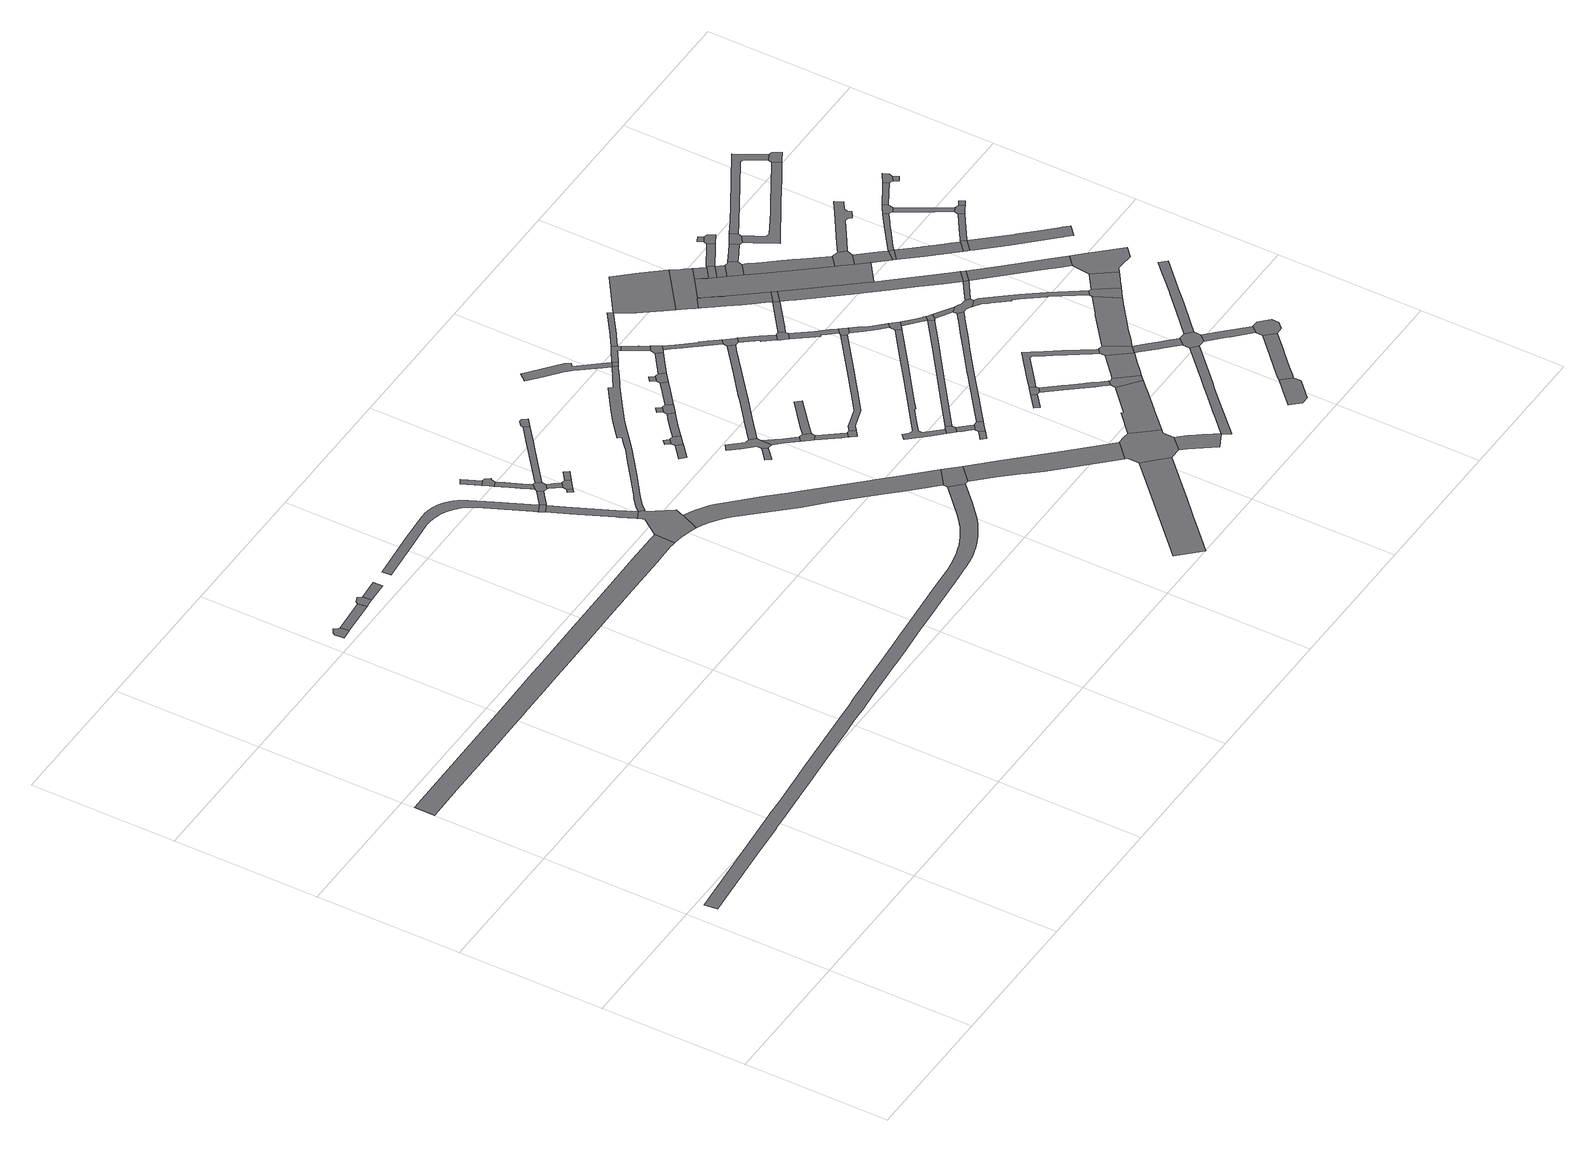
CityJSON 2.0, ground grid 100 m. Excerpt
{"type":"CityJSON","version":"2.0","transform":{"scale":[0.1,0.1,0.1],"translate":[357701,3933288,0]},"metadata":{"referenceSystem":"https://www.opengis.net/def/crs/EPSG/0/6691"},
"CityObjects":{
"road1":{"type":"Road","attributes":{"RoadStructureAttribute.sectionType":"1"},"geometry":[{"type":"MultiSurface","lod":"1","boundaries":[[[0,1,2,3,4,5,6,7,8,9,10,11,12,13,14,15,16,17,18,19,20,21,22,23,24,25,26,27,28,29,30,31,32,33,34,35,36]]]}]},
"road2":{"type":"Road","geometry":[{"type":"MultiSurface","lod":"1","boundaries":[[[37,38,39,40,41,42,43,44]]]}]},
"road3":{"type":"Road","attributes":{"RoadStructureAttribute.sectionType":"1"},"geometry":[{"type":"MultiSurface","lod":"1","boundaries":[[[45,46,47,48,49,50,40,39]]]}]},
"road4":{"type":"Road","attributes":{"RoadStructureAttribute.sectionType":"1"},"geometry":[{"type":"MultiSurface","lod":"1","boundaries":[[[51,52,53,54,55,56,57,58,59,60,61,62,63,64,65,66,67,68,69,70,71,72,73,74,75,76,77,78,79,80,81,82,83,84,85,86,87,88,89,90,91,92,93,94,95,96,97,98,99,100,101,102,103,104,105,106,107,108,109,110,111,112,113,114,115,116,117,118,119,120,121,122,123,124,125,126,127,128,129,130,131,132,133,134,135,136,137,138,139]]]}]},
"road5":{"type":"Road","geometry":[{"type":"MultiSurface","lod":"1","boundaries":[[[48,47,140,141,142,143,144,145]]]}]},
"road6":{"type":"Road","attributes":{"RoadStructureAttribute.sectionType":"1"},"geometry":[{"type":"MultiSurface","lod":"1","boundaries":[[[146,142,141,147]]]}]},
"road7":{"type":"Road","attributes":{"RoadStructureAttribute.sectionType":"1"},"geometry":[{"type":"MultiSurface","lod":"1","boundaries":[[[148,149,150,151,152,153,154,155,156,157,158,159,160,161,162,163,164,165,166,167,168,169,170,171,172,173,174,175,176,177,178,179,180,181,182,183,184,185,186,187,188,189,190,191,192,193,194,195,196,197,198,199,200,201,202,203,204,205,206,207,208,209,210,211,212,213,214,215,216,217,218,219,220,221,222,223,224,225,226,227,228,229,230,231,232,233]]]}]},
"road8":{"type":"Road","geometry":[{"type":"MultiSurface","lod":"1","boundaries":[[[164,163,234,235,236]]]}]},
"road9":{"type":"Road","attributes":{"RoadStructureAttribute.sectionType":"1"},"geometry":[{"type":"MultiSurface","lod":"1","boundaries":[[[237,238,239,240,235,234,241,242,243,244,245]]]}]},
"road10":{"type":"Road","geometry":[{"type":"MultiSurface","lod":"1","boundaries":[[[244,246,247,248,249,36,35,250,251,252,253,254,255,256,257,258,259,245]]]}]},
"road11":{"type":"Road","attributes":{"RoadStructureAttribute.sectionType":"1"},"geometry":[{"type":"MultiSurface","lod":"1","boundaries":[[[260,261,262,263,164,236]]]}]},
"road12":{"type":"Road","attributes":{"RoadStructureAttribute.sectionType":"1"},"geometry":[{"type":"MultiSurface","lod":"1","boundaries":[[[264,265,266,267]]]}]},
"road13":{"type":"Road","geometry":[{"type":"MultiSurface","lod":"1","boundaries":[[[268,267,266,269,270,271,272,273]]]}]},
"road14":{"type":"Road","attributes":{"RoadStructureAttribute.sectionType":"1"},"geometry":[{"type":"MultiSurface","lod":"1","boundaries":[[[274,275,276,277,278,271,270,279,280,281,282,283,284,285]]]}]},
"road15":{"type":"Road","geometry":[{"type":"MultiSurface","lod":"1","boundaries":[[[284,262,261,286,287,288,289,285]]]}]},
"road16":{"type":"Road","geometry":[{"type":"MultiSurface","lod":"1","boundaries":[[[290,291,292,293]]]}]},
"road17":{"type":"Road","attributes":{"RoadStructureAttribute.sectionType":"1"},"geometry":[{"type":"MultiSurface","lod":"1","boundaries":[[[294,295,296,297,298,299,287,286]]]}]},
"road18":{"type":"Road","geometry":[{"type":"MultiSurface","lod":"1","boundaries":[[[300,301,297,296,293,292]]]}]},
"road19":{"type":"Road","attributes":{"RoadStructureAttribute.sectionType":"1"},"geometry":[{"type":"MultiSurface","lod":"1","boundaries":[[[300,302,303,301]]]}]},
"road20":{"type":"Road","attributes":{"RoadStructureAttribute.sectionType":"1"},"geometry":[{"type":"MultiSurface","lod":"1","boundaries":[[[304,305,306,307,289,288,308,309,310,311,312]]]}]},
"road21":{"type":"Road","attributes":{"RoadStructureAttribute.sectionType":"1"},"geometry":[{"type":"MultiSurface","lod":"1","boundaries":[[[313,314,315,316,317,318,319,320,321,322,323,324,325,255,254,326,327,328,329,330,331,332,333,334,335,336,337,338,339,340,341]]]}]},
"road22":{"type":"Road","attributes":{"RoadStructureAttribute.sectionType":"1"},"geometry":[{"type":"MultiSurface","lod":"1","boundaries":[[[342,343,344,345,346,347,348,349]]]}]},
"road23":{"type":"Road","geometry":[{"type":"MultiSurface","lod":"1","boundaries":[[[304,312,350,351,352,353]]]}]},
"road24":{"type":"Road","attributes":{"RoadStructureAttribute.sectionType":"1"},"geometry":[{"type":"MultiSurface","lod":"1","boundaries":[[[259,354,355,356,357,358,359,360,361,362,363,364,365,366,367,368,369,370,371,372,373,374,375,376,377,378,379,380,381,382,383,384,385,386,387,388,245]]]}]},
"road25":{"type":"Road","geometry":[{"type":"MultiSurface","lod":"1","boundaries":[[[389,390,391,392]]]}]},
"road26":{"type":"Road","geometry":[{"type":"MultiSurface","lod":"1","boundaries":[[[393,392,391,394,349,348,395,396,397]]]}]},
"road27":{"type":"Road","geometry":[{"type":"MultiSurface","lod":"1","boundaries":[[[398,399,400,401,402,403]]]}]},
"road28":{"type":"Road","geometry":[{"type":"MultiSurface","lod":"1","boundaries":[[[404,405,406,407,408,409,410,411,412,413,398,403]]]}]},
"road29":{"type":"Road","geometry":[{"type":"MultiSurface","lod":"1","boundaries":[[[341,340,98,97,414,415]]]}]},
"road30":{"type":"Road","attributes":{"function":"3","RoadStructureAttribute.sectionType":"1"},"geometry":[{"type":"MultiSurface","lod":"1","boundaries":[[[416,417,418,419,420,421,422,423,424,425,426]]]}]},
"road31":{"type":"Road","attributes":{"RoadStructureAttribute.sectionType":"1"},"geometry":[{"type":"MultiSurface","lod":"1","boundaries":[[[427,428,429,393,397,430,431,432]]]}]},
"road32":{"type":"Road","attributes":{"RoadStructureAttribute.sectionType":"1"},"geometry":[{"type":"MultiSurface","lod":"1","boundaries":[[[433,405,404,434,435,436]]]}]},
"road33":{"type":"Road","geometry":[{"type":"MultiSurface","lod":"1","boundaries":[[[437,438,436,435,439,440,441]]]}]},
"road34":{"type":"Road","geometry":[{"type":"MultiSurface","lod":"1","boundaries":[[[442,443,444,445]]]}]},
"road35":{"type":"Road","attributes":{"RoadStructureAttribute.sectionType":"1"},"geometry":[{"type":"MultiSurface","lod":"1","boundaries":[[[446,447,441,440,448,449,450]]]}]},
"road36":{"type":"Road","geometry":[{"type":"MultiSurface","lod":"1","boundaries":[[[451,452,453,445,444,427,432]]]}]},
"road37":{"type":"Road","attributes":{"RoadStructureAttribute.sectionType":"1"},"geometry":[{"type":"MultiSurface","lod":"1","boundaries":[[[449,454,455,456,457,458,459,450]]]}]},
"road38":{"type":"Road","attributes":{"RoadStructureAttribute.sectionType":"1"},"geometry":[{"type":"MultiSurface","lod":"1","boundaries":[[[414,460,461,462,463,464,465,466,467,468,469,415]]]}]},
"road39":{"type":"Road","attributes":{"RoadStructureAttribute.sectionType":"1"},"geometry":[{"type":"MultiSurface","lod":"1","boundaries":[[[470,471,472,473,438,437]]]}]},
"road40":{"type":"Road","attributes":{"RoadStructureAttribute.sectionType":"1"},"geometry":[{"type":"MultiSurface","lod":"1","boundaries":[[[474,453,452,475,476,477,478]]]}]},
"road41":{"type":"Road","attributes":{"RoadStructureAttribute.sectionType":"1"},"geometry":[{"type":"MultiSurface","lod":"1","boundaries":[[[479,480,481,482,483,368,484,485,486,487,488,489,490,491]]]}]},
"road42":{"type":"Road","geometry":[{"type":"MultiSurface","lod":"1","boundaries":[[[492,493,494,495,496,497,498]]]}]},
"road43":{"type":"Road","geometry":[{"type":"MultiSurface","lod":"1","boundaries":[[[499,500,501,502]]]}]},
"road44":{"type":"Road","geometry":[{"type":"MultiSurface","lod":"1","boundaries":[[[503,504,505,506]]]}]},
"road45":{"type":"Road","attributes":{"RoadStructureAttribute.sectionType":"1"},"geometry":[{"type":"MultiSurface","lod":"1","boundaries":[[[507,508,509,510,511,512,513,514,515,516,517,518,407,406]]]}]},
"road46":{"type":"Road","attributes":{"RoadStructureAttribute.sectionType":"1"},"geometry":[{"type":"MultiSurface","lod":"1","boundaries":[[[519,498,497,520,521]]]}]},
"road47":{"type":"Road","geometry":[{"type":"MultiSurface","lod":"1","boundaries":[[[503,506,478,477,522,523]]]}]},
"road48":{"type":"Road","geometry":[{"type":"MultiSurface","lod":"1","boundaries":[[[501,524,525,526,519,521,527,502]]]}]},
"road49":{"type":"Road","geometry":[{"type":"MultiSurface","lod":"1","boundaries":[[[368,367,528,484]]]}]},
"road50":{"type":"Road","geometry":[{"type":"MultiSurface","lod":"1","boundaries":[[[529,530,531,532,533,534,535,466,465,536,537,423,422]]]}]},
"road51":{"type":"Road","attributes":{"RoadStructureAttribute.sectionType":"1"},"geometry":[{"type":"MultiSurface","lod":"1","boundaries":[[[538,539,523,522,540,541,542,543]]]}]},
"road52":{"type":"Road","geometry":[{"type":"MultiSurface","lod":"1","boundaries":[[[528,544,545,546,547,548,549,550,484]]]}]},
"road53":{"type":"Road","geometry":[{"type":"MultiSurface","lod":"1","boundaries":[[[551,552,553,554,555,556,557,558,559,560,561,530,529,562,563,564,565,566,567,568,569]]]}]},
"road54":{"type":"Road","attributes":{"RoadStructureAttribute.sectionType":"1"},"geometry":[{"type":"MultiSurface","lod":"1","boundaries":[[[546,570,571,572,573,574,575,576,547]]]}]},
"road55":{"type":"Road","attributes":{"RoadStructureAttribute.sectionType":"1"},"geometry":[{"type":"MultiSurface","lod":"1","boundaries":[[[577,578,579,580,581,582,583,459,458,584,585,586,587,588,589,590,591]]]}]},
"road56":{"type":"Road","geometry":[{"type":"MultiSurface","lod":"1","boundaries":[[[592,593,594,573,572,543,542]]]}]},
"road57":{"type":"Road","attributes":{"RoadStructureAttribute.sectionType":"1"},"geometry":[{"type":"MultiSurface","lod":"1","boundaries":[[[595,596,597,598,599,600,601,602,603,604,605,606,496,495,607,608,609,610,611,612,613,614,615,616]]]}]},
"road58":{"type":"Road","attributes":{"RoadStructureAttribute.sectionType":"1"},"geometry":[{"type":"MultiSurface","lod":"1","boundaries":[[[617,618,619,620,621,622,623,624,625,626,627,594,593]]]}]},
"road59":{"type":"Road","geometry":[{"type":"MultiSurface","lod":"1","boundaries":[[[628,629,630,631]]]}]},
"road60":{"type":"Road","attributes":{"function":"2","RoadStructureAttribute.sectionType":"1"},"geometry":[{"type":"MultiSurface","lod":"1","boundaries":[[[632,633,634,549,548,635,636,637]]]}]},
"road61":{"type":"Road","geometry":[{"type":"MultiSurface","lod":"1","boundaries":[[[621,513,512,638,639,640,622]]]}]},
"road62":{"type":"Road","geometry":[{"type":"MultiSurface","lod":"1","boundaries":[[[641,642,643,631,630,644,645]]]}]},
"road63":{"type":"Road","attributes":{"function":"3","RoadStructureAttribute.sectionType":"1"},"geometry":[{"type":"MultiSurface","lod":"1","boundaries":[[[646,647,648,649,650,651,652,533,532,653,654,655,656,657,658,659,660]]]}]},
"road64":{"type":"Road","attributes":{"RoadStructureAttribute.sectionType":"1"},"geometry":[{"type":"MultiSurface","lod":"1","boundaries":[[[661,662,663,664,493,492,665,666,667,668,669,670,671,672]]]}]},
"road65":{"type":"Road","attributes":{"RoadStructureAttribute.sectionType":"1"},"geometry":[{"type":"MultiSurface","lod":"1","boundaries":[[[638,673,674,675,676,677,678,639]]]}]},
"road66":{"type":"Road","attributes":{"RoadStructureAttribute.sectionType":"1"},"geometry":[{"type":"MultiSurface","lod":"1","boundaries":[[[644,679,680,681,682,683,684,685,686,687,688,689,690,691,692,693,694,645]]]}]},
"road67":{"type":"Road","geometry":[{"type":"MultiSurface","lod":"1","boundaries":[[[695,696,697,676,675,698,699,700]]]}]},
"road68":{"type":"Road","attributes":{"RoadStructureAttribute.sectionType":"1"},"geometry":[{"type":"MultiSurface","lod":"1","boundaries":[[[701,702,703,704,705,706,707,708,709,710,711,526,525,712,713,714,715,716,717,718,719,720,721,722,723,724]]]}]},
"road69":{"type":"Road","attributes":{"RoadStructureAttribute.sectionType":"1"},"geometry":[{"type":"MultiSurface","lod":"1","boundaries":[[[725,726,695,700,727,728,729,730,731,732,733]]]}]},
"road70":{"type":"Road","geometry":[{"type":"MultiSurface","lod":"1","boundaries":[[[659,734,735,736,737,686,685,660]]]}]},
"road71":{"type":"Road","geometry":[{"type":"MultiSurface","lod":"1","boundaries":[[[732,738,591,590,739,740,741,733]]]}]},
"road72":{"type":"Road","attributes":{"RoadStructureAttribute.sectionType":"1"},"geometry":[{"type":"MultiSurface","lod":"1","boundaries":[[[742,743,744,745,746,747,748,749,750,751,752,753,754,755,756,757,758,551]]]}]},
"road73":{"type":"Road","attributes":{"RoadStructureAttribute.sectionType":"1"},"geometry":[{"type":"MultiSurface","lod":"1","boundaries":[[[641,759,760,761,762,763,764,765,766,767,768,769,770,771,772,773,774,775,776,777,778,779,780,781,782,642]]]}]},
"road74":{"type":"Road","attributes":{"RoadStructureAttribute.sectionType":"1"},"geometry":[{"type":"MultiSurface","lod":"1","boundaries":[[[783,784,697,696,785,786]]]}]},
"road75":{"type":"Road","attributes":{"function":"2","RoadStructureAttribute.sectionType":"1"},"geometry":[{"type":"MultiSurface","lod":"1","boundaries":[[[787,788,789,790,791,792,793,794,637]]]}]},
"road76":{"type":"Road","attributes":{"RoadStructureAttribute.sectionType":"1"},"geometry":[{"type":"MultiSurface","lod":"1","boundaries":[[[795,796,797,798,740,739,799,800,801,802,803,804]]]}]},
"road77":{"type":"Road","attributes":{"function":"3","RoadStructureAttribute.sectionType":"1"},"geometry":[{"type":"MultiSurface","lod":"1","boundaries":[[[805,806,736,735,807,808,809,810,811]]]}]},
"road78":{"type":"Road","attributes":{"function":"2","RoadStructureAttribute.sectionType":"1"},"geometry":[{"type":"MultiSurface","lod":"1","boundaries":[[[812,813,814,815,816,817,818,819,820,821,822,823,824,783]]]}]},
"road79":{"type":"Road","geometry":[{"type":"MultiSurface","lod":"1","boundaries":[[[825,826,827,828,829,830,831,832,833,834,835]]]}]},
"road80":{"type":"Road","geometry":[{"type":"MultiSurface","lod":"1","boundaries":[[[836,804,803,595,616,837]]]}]},
"road81":{"type":"Road","geometry":[{"type":"MultiSurface","lod":"1","boundaries":[[[838,839,840,791,790,841,842,843,818,817,844,845,846]]]}]},
"road82":{"type":"Road","attributes":{"RoadStructureAttribute.sectionType":"1"}},
"road83":{"type":"Road","attributes":{"RoadStructureAttribute.sectionType":"1"},"geometry":[{"type":"MultiSurface","lod":"1","boundaries":[[[847,672,848,849,850,851,852,853,836,837]]]}]},
"road84":{"type":"Road","geometry":[{"type":"MultiSurface","lod":"1","boundaries":[[[854,855,856,812,783,786]]]}]},
"road85":{"type":"Road","geometry":[{"type":"MultiSurface","lod":"1","boundaries":[[[773,772,857,805,811,858,859]]]}]},
"road86":{"type":"Road","geometry":[{"type":"MultiSurface","lod":"1","boundaries":[[[860,861,848,672,671,862,863]]]}]},
"road87":{"type":"Road","attributes":{"function":"2","RoadStructureAttribute.sectionType":"1"},"geometry":[{"type":"MultiSurface","lod":"1","boundaries":[[[864,865,838,846]]]}]},
"road88":{"type":"Road","attributes":{"RoadStructureAttribute.sectionType":"1"},"geometry":[{"type":"MultiSurface","lod":"1","boundaries":[[[862,866,867,868,869,863]]]}]},
"road89":{"type":"Road","attributes":{"RoadStructureAttribute.sectionType":"1"},"geometry":[{"type":"MultiSurface","lod":"1","boundaries":[[[870,871,872,873,874,858,811,875,876,877,878,879]]]}]},
"road90":{"type":"Road","geometry":[{"type":"MultiSurface","lod":"1","boundaries":[[[880,881,865,864,882,883,884]]]}]},
"road91":{"type":"Road","attributes":{"function":"2","RoadStructureAttribute.sectionType":"1"},"geometry":[{"type":"MultiSurface","lod":"1","boundaries":[[[884,885,886,887,880]]]}]},
"road92":{"type":"Road","attributes":{"function":"2","RoadStructureAttribute.sectionType":"1"},"geometry":[{"type":"MultiSurface","lod":"1","boundaries":[[[888,889,890,891,892,893,894,895,896,897,898,899,900,901,902,903,904,845,844,905,906,907,908,812,909,910,911,912,913,914,915,916,917]]]}]},
"road93":{"type":"Road","geometry":[{"type":"MultiSurface","lod":"1","boundaries":[[[918,919,886,885,920,921,922]]]}]},
"road94":{"type":"Road","geometry":[{"type":"MultiSurface","lod":"1","boundaries":[[[723,923,924,925,926,927,928,929,868,867,724]]]}]},
"road95":{"type":"Road","attributes":{"RoadStructureAttribute.sectionType":"1"},"geometry":[{"type":"MultiSurface","lod":"1","boundaries":[[[930,931,932,933,934,935,936,937,938,827,826]]]}]},
"road96":{"type":"Road","geometry":[{"type":"MultiSurface","lod":"1","boundaries":[[[750,749,939,940,941,942,943,870,879]]]}]},
"road97":{"type":"Road","attributes":{"function":"2","RoadStructureAttribute.sectionType":"1"},"geometry":[{"type":"MultiSurface","lod":"1","boundaries":[[[944,945,946,947,948,949,950,951,952,953,954,955,956,957,958,959,960,961,962,963,964,854,786]]]}]},
"road98":{"type":"Road","attributes":{"function":"3","RoadStructureAttribute.sectionType":"1"},"geometry":[{"type":"MultiSurface","lod":"1","boundaries":[[[965,966,967,968,859,858,969,970,971,972,973,974,975,976,977,978,979,980,981]]]}]},
"road99":{"type":"Road","attributes":{"RoadStructureAttribute.sectionType":"1"},"geometry":[{"type":"MultiSurface","lod":"1","boundaries":[[[982,983,984,985,881,880]]]}]},
"road100":{"type":"Road","attributes":{"function":"2","RoadStructureAttribute.sectionType":"1"},"geometry":[{"type":"MultiSurface","lod":"1","boundaries":[[[986,987,988,989,990,991,992,993,921,920,994,995,895,996,997,998,891,999,1000]]]}]},
"road101":{"type":"Road","attributes":{"RoadStructureAttribute.sectionType":"1"},"geometry":[{"type":"MultiSurface","lod":"1","boundaries":[[[1001,1002,1003,1004,1005,918,922]]]}]},
"road102":{"type":"Road","attributes":{"RoadStructureAttribute.sectionType":"1"},"geometry":[{"type":"MultiSurface","lod":"1","boundaries":[[[1006,1007,1008,1009,940,939,1010,1011,1012,1013]]]}]},
"road103":{"type":"Road","attributes":{"RoadStructureAttribute.sectionType":"1"},"geometry":[{"type":"MultiSurface","lod":"1","boundaries":[[[954,1014,927,926,1015,1016]]]}]},
"road104":{"type":"Road","attributes":{"RoadStructureAttribute.sectionType":"1"},"geometry":[{"type":"MultiSurface","lod":"1","boundaries":[[[1017,1018,1019,1020,1021,1022,1023,1024,1025,1026,1027,1028,1029,1030,1031,1032,1033,925,924]]]}]},
"road105":{"type":"Road","geometry":[{"type":"MultiSurface","lod":"1","boundaries":[[[1034,1035,1036,1037]]]}]},
"road106":{"type":"Road","geometry":[{"type":"MultiSurface","lod":"1","boundaries":[[[1036,984,983,1038,1039,1037]]]}]},
"road107":{"type":"Road","geometry":[{"type":"MultiSurface","lod":"1","boundaries":[[[999,1040,888,1041,1042,1043,1000]]]}]},
"road108":{"type":"Road","geometry":[{"type":"MultiSurface","lod":"1","boundaries":[[[1044,1045,1006,1013,935,934,1046,1047]]]}]},
"road109":{"type":"Road","geometry":[{"type":"MultiSurface","lod":"1","boundaries":[[[1048,1049,1050,1051,1052,1053,1054,1055,1056,1057,1003,1002]]]}]},
"road110":{"type":"Road","geometry":[{"type":"MultiSurface","lod":"1","boundaries":[[[1058,955,954,1016]]]}]},
"road111":{"type":"Road","attributes":{"function":"2","RoadStructureAttribute.sectionType":"1"},"geometry":[{"type":"MultiSurface","lod":"1","boundaries":[[[1059,1060,1041,888,1061,1062,1063,1064,1065]]]}]},
"road112":{"type":"Road","geometry":[{"type":"MultiSurface","lod":"1","boundaries":[[[1066,1067,1068,1069,1027,1026,965,981]]]}]},
"road113":{"type":"Road","geometry":[{"type":"MultiSurface","lod":"1","boundaries":[[[1064,1070,1071,1065]]]}]},
"road114":{"type":"Road","attributes":{"RoadStructureAttribute.sectionType":"1"},"geometry":[{"type":"MultiSurface","lod":"1","boundaries":[[[942,1072,1073,1074,1075,1076,1077,1078,1079,1080,1081,1082,1083,1084,1085,1086,943]]]}]},
"road115":{"type":"Road","attributes":{"function":"2","RoadStructureAttribute.sectionType":"1"},"geometry":[{"type":"MultiSurface","lod":"1","boundaries":[[[1087,1088,1089,1090,1091,1092,1093,1094,1095,1096,1097,1058,1016]]]}]},
"road116":{"type":"Road","attributes":{"function":"3","RoadStructureAttribute.sectionType":"1"},"geometry":[{"type":"MultiSurface","lod":"1","boundaries":[[[1067,1098,1099,1100,1101,1102,1103,1068]]]}]},
"road117":{"type":"Road","attributes":{"function":"2","RoadStructureAttribute.sectionType":"1"},"geometry":[{"type":"MultiSurface","lod":"1","boundaries":[[[1104,1105,1106,1107,1108,1109,1071,1070,1110,1111,1112,1113]]]}]},
"road118":{"type":"Road","attributes":{"RoadStructureAttribute.sectionType":"1"},"geometry":[{"type":"MultiSurface","lod":"1","boundaries":[[[1114,1115,1116,1117,1118,1119,1120,1121,1122,1123,1124,1125,1043,1042]]]}]},
"road119":{"type":"Road","geometry":[{"type":"MultiSurface","lod":"1","boundaries":[[[1126,1127,1113,1112,1128,1129]]]}]},
"road120":{"type":"Road","attributes":{"RoadStructureAttribute.sectionType":"1"},"geometry":[{"type":"MultiSurface","lod":"1","boundaries":[[[1071,1130,1131,1132,1133,1134,1135,1136,1137,1138,1139,1065]]]}]},
"road121":{"type":"Road","attributes":{"RoadStructureAttribute.sectionType":"1"},"geometry":[{"type":"MultiSurface","lod":"1","boundaries":[[[1140,1141,1142,1143,1144,1145,1146,1147,1148,1149,1150,1151,1152,1153,1051,1050]]]}]},
"road122":{"type":"Road","geometry":[{"type":"MultiSurface","lod":"1","boundaries":[[[1154,1155,1156,1157,1093,1092,1102,1101,1158,1159,1160,1161]]]}]},
"road123":{"type":"Road","attributes":{"function":"2","RoadStructureAttribute.sectionType":"1"},"geometry":[{"type":"MultiSurface","lod":"1","boundaries":[[[1162,1163,1164,1165,1166,1167,1126,1129,1168,1169,1170,1171,1172,1173,1174]]]}]},
"road124":{"type":"Road","attributes":{"RoadStructureAttribute.sectionType":"1"},"geometry":[{"type":"MultiSurface","lod":"1","boundaries":[[[1126,1175,1176,1177,1178,1179,1180,1181,1182,1183,1184,1185,1127]]]}]},
"road125":{"type":"Road","attributes":{"RoadStructureAttribute.sectionType":"1"},"geometry":[{"type":"MultiSurface","lod":"1","boundaries":[[[1052,1186,1187,1188,1189,1190,1191,1192,1193,1194,1195,1196,1197,1053]]]}]},
"road126":{"type":"Road","geometry":[{"type":"MultiSurface","lod":"1","boundaries":[[[1198,1199,1200,1136,1135,1201,1202,1203]]]}]},
"road127":{"type":"Road","attributes":{"RoadStructureAttribute.sectionType":"1"},"geometry":[{"type":"MultiSurface","lod":"1","boundaries":[[[1202,1204,1205,1206,1207,1208,1209,1210,1211,1212,1203]]]}]},
"road128":{"type":"Road","geometry":[{"type":"MultiSurface","lod":"1","boundaries":[[[1207,1181,1180,1213,1214,1215,1216,1217,1208]]]}]},
"road129":{"type":"Road","attributes":{"RoadStructureAttribute.sectionType":"1"},"geometry":[{"type":"MultiSurface","lod":"1","boundaries":[[[1218,1199,1198,1219,1220]]]}]},
"road130":{"type":"Road","attributes":{"RoadStructureAttribute.sectionType":"1"},"geometry":[{"type":"MultiSurface","lod":"1","boundaries":[[[1221,1217,1216,1222]]]}]},
"road131":{"type":"Road","geometry":[{"type":"MultiSurface","lod":"1","boundaries":[[[1220,1219,1223,1224,1225,1226]]]}]},
"road132":{"type":"Road","geometry":[{"type":"MultiSurface","lod":"1","boundaries":[[[1223,1227,1228,1224]]]}]},
"road133":{"type":"Road","geometry":[{"type":"MultiSurface","lod":"1","boundaries":[[[1229,1230,1231,1193,1192,1146,1145]]]}]}
},
"vertices":[
[2874,2934,0],[2835,2935,0],[2689,2934,0],[2670,2934,0],[2271,2930,0],[1871,2926,0],[1530,2923,0],[1491,2922,0],[1426,2922,0],[1233,2920,0],[1080,2918,0],[671,2915,0],[271,2911,0],[6,2908,0],[7,2768,0],[272,2771,0],[672,2774,0],[956,2777,0],[1019,2777,0],[1072,2778,0],[1083,2778,0],[1317,2780,0],[1472,2782,0],[1572,2783,0],[1848,2785,0],[1872,2786,0],[1915,2786,0],[2110,2788,0],[2158,2788,0],[2255,2789,0],[2333,2790,0],[2569,2792,0],[2672,2793,0],[2837,2795,0],[2868,2794,0],[2884,2793,0],[2887,2934,0],
[1121,4065,0],[1191,4072,0],[1194,4072,0],[1188,4132,0],[1172,4142,0],[1160,4163,0],[1126,4143,0],[1116,4126,0],
[1284,4080,0],[1323,4083,0],[1440,4093,0],[1431,4153,0],[1318,4143,0],[1276,4140,0],
[139,864,0],[558,901,0],[684,912,0],[787,921,0],[950,935,0],[956,936,0],[1028,942,0],[1355,971,0],[1403,975,0],[1504,984,0],[1753,1006,0],[1934,1022,0],[2040,1032,0],[2088,1036,0],[2151,1041,0],[2289,1053,0],[2476,1070,0],[2537,1075,0],[2540,1076,0],[2550,1077,0],[2613,1082,0],[2617,1082,0],[2749,1094,0],[2948,1112,0],[3147,1129,0],[3273,1140,0],[3279,1141,0],[3347,1147,0],[3431,1154,0],[3528,1163,0],[3547,1164,0],[3585,1167,0],[3642,1175,0],[3699,1186,0],[3726,1194,0],[3754,1203,0],[3758,1204,0],[3812,1225,0],[3861,1247,0],[3913,1276,0],[3945,1296,0],[3950,1299,0],[3962,1307,0],[4009,1342,0],[4053,1380,0],[4111,1434,0],[4240,1558,0],[4164,1637,0],[4055,1533,0],[3977,1459,0],[3939,1425,0],[3899,1394,0],[3889,1387,0],[3856,1365,0],[3812,1340,0],[3766,1317,0],[3722,1299,0],[3719,1298,0],[3676,1283,0],[3671,1281,0],[3621,1268,0],[3570,1259,0],[3536,1254,0],[3522,1253,0],[3520,1253,0],[3423,1244,0],[3379,1240,0],[3266,1230,0],[3140,1219,0],[2940,1202,0],[2898,1198,0],[2741,1184,0],[2542,1167,0],[2477,1161,0],[2298,1145,0],[2295,1145,0],[2227,1139,0],[2144,1131,0],[2063,1124,0],[1745,1096,0],[1536,1078,0],[1404,1066,0],[1347,1061,0],[1171,1045,0],[1046,1035,0],[1038,1034,0],[948,1026,0],[550,991,0],[131,954,0],
[1463,4095,0],[1505,4097,0],[1501,4159,0],[1486,4171,0],[1477,4185,0],[1440,4169,0],
[1646,4172,0],[1650,4107,0],
[1755,4174,0],[1761,4115,0],[2077,4144,0],[2256,4160,0],[2302,4160,0],[2347,4153,0],[2362,4149,0],[2391,4140,0],[2432,4120,0],[2470,4094,0],[2503,4062,0],[2531,4026,0],[2553,3986,0],[2591,3903,0],[2699,3669,0],[2710,3644,0],[2764,3670,0],[2761,3678,0],[2649,3922,0],[2583,4064,0],[2557,4102,0],[2555,4106,0],[2552,4110,0],[2549,4114,0],[2546,4118,0],[2544,4121,0],[2541,4125,0],[2538,4129,0],[2535,4132,0],[2531,4136,0],[2528,4139,0],[2525,4142,0],[2522,4146,0],[2518,4149,0],[2515,4152,0],[2512,4155,0],[2508,4158,0],[2504,4162,0],[2501,4164,0],[2497,4167,0],[2494,4170,0],[2490,4173,0],[2486,4176,0],[2482,4178,0],[2478,4181,0],[2474,4183,0],[2470,4186,0],[2466,4188,0],[2462,4191,0],[2458,4193,0],[2454,4195,0],[2450,4197,0],[2446,4199,0],[2441,4201,0],[2440,4202,0],[2437,4203,0],[2433,4205,0],[2429,4207,0],[2424,4208,0],[2420,4210,0],[2415,4211,0],[2411,4213,0],[2406,4214,0],[2402,4215,0],[2397,4217,0],[2393,4218,0],[2388,4219,0],[2384,4220,0],[2379,4221,0],[2375,4221,0],[2370,4222,0],[2365,4223,0],[2361,4223,0],[2356,4224,0],[2351,4224,0],[2347,4225,0],[2342,4225,0],[2337,4225,0],[2333,4225,0],[2328,4225,0],[2323,4225,0],[2319,4225,0],[2314,4225,0],[2309,4225,0],[2071,4205,0],[1756,4175,0],
[2727,3607,0],[2782,3633,0],[2789,3638,0],
[3012,3135,0],[2959,3251,0],[2847,3492,0],[2847,3493,0],[2791,3470,0],[2909,3215,0],[2915,3200,0],[2962,3101,0],[3018,3127,0],
[2976,3069,0],[2980,3058,0],[2890,2936,0],[2888,2933,0],[2931,2788,0],[2978,2779,0],[3023,2766,0],[3042,2759,0],[3068,2749,0],[3128,2876,0],[3122,2878,0],[3148,2938,0],[3041,3092,0],[3048,3100,0],
[2858,3691,0],[2886,3713,0],[2869,3750,0],[2778,3680,0],
[2722,4199,0],[2688,4179,0],[2743,4063,0],[2779,4080,0],
[2800,4075,0],[2753,4041,0],[2774,3993,0],[2811,4009,0],[2818,4038,0],[2825,4044,0],
[2902,3807,0],[2876,3860,0],[2835,3953,0],[2825,3976,0],[2823,3982,0],[2785,3969,0],[2793,3950,0],[2799,3937,0],[2841,3843,0],[2866,3791,0],[2876,3769,0],[2906,3800,0],
[2916,3708,0],[2948,3735,0],[2951,3765,0],[2925,3795,0],
[2948,3585,0],[2973,3553,0],[2995,3571,0],[2971,3602,0],
[2922,3700,0],[2947,3668,0],[2974,3632,0],[3006,3657,0],[2978,3694,0],[2969,3707,0],
[3061,3622,0],[3036,3653,0],
[3121,3669,0],[3097,3700,0],
[3330,4117,0],[3220,4031,0],[3155,3979,0],[2940,3808,0],[2965,3776,0],[3034,3831,0],[3186,3952,0],[3246,3999,0],[3355,4086,0],
[4090,1950,0],[3986,2058,0],[3979,2066,0],[3710,2348,0],[3629,2433,0],[3518,2550,0],[3363,2712,0],[3321,2753,0],[3284,2784,0],[3275,2790,0],[3236,2817,0],[3214,2831,0],[3176,2853,0],[3111,2729,0],[3152,2705,0],[3191,2678,0],[3198,2673,0],[3228,2648,0],[3262,2615,0],[3416,2453,0],[3553,2302,0],[3673,2184,0],[3797,2053,0],[3884,1962,0],[3897,1949,0],[3990,1850,0],[4100,1735,0],[4165,1667,0],[4278,1752,0],
[3612,3210,0],[3556,3163,0],[3591,3126,0],[3595,3129,0],[3644,3172,0],[3675,3199,0],[3683,3206,0],[3649,3243,0],
[3408,4129,0],[3383,4160,0],[3363,4163,0],[3331,4138,0],
[3081,3138,0],[3135,3181,0],[3301,3306,0],[3492,3453,0],[3533,3488,0],[3545,3499,0],[3635,3576,0],[3694,3625,0],[3774,3684,0],[3855,3742,0],[3939,3803,0],[4036,3865,0],[4035,3867,0],[4099,3907,0],[4075,3936,0],[3917,3834,0],[3897,3859,0],[3743,3748,0],[3650,3681,0],[3579,3620,0],[3530,3578,0],[3549,3555,0],[3514,3525,0],[3485,3500,0],[3486,3499,0],[3468,3483,0],[3372,3409,0],[3372,3412,0],[3277,3338,0],[3274,3336,0],[3276,3335,0],[3115,3214,0],[3114,3215,0],[3111,3213,0],[3053,3167,0],
[3655,3329,0],[3625,3302,0],[3651,3273,0],[3681,3299,0],
[3712,3297,0],[3650,3250,0],[3701,3222,0],[3707,3227,0],[3744,3259,0],
[3893,2779,0],[3884,2771,0],[3813,2710,0],[3840,2678,0],[3902,2735,0],[3919,2750,0],
[3953,2746,0],[3952,2821,0],[3956,2851,0],[3922,2888,0],[3892,2890,0],[3807,2986,0],[3787,2969,0],[3769,2954,0],[3827,2888,0],[3895,2811,0],
[4270,1558,0],[4371,1655,0],
[4455,0,0],[4539,82,0],[4639,180,0],[4682,222,0],[4820,355,0],[4826,361,0],[5082,611,0],[4939,753,0],[4747,567,0],[4352,182,0],[4314,145,0],
[3873,3432,0],[3845,3409,0],[3785,3360,0],[3818,3323,0],[3885,3377,0],[3905,3393,0],
[4036,2713,0],[4005,2688,0],[4067,2612,0],[4098,2637,0],
[4162,2594,0],[4131,2634,0],[4107,2563,0],[4121,2546,0],[4157,2566,0],
[3885,3518,0],[3853,3493,0],[3876,3462,0],[3908,3487,0],
[4253,2440,0],[4165,2556,0],[4222,2415,0],[4249,2383,0],[4280,2409,0],
[3943,3424,0],[3969,3445,0],[3938,3484,0],
[4256,2375,0],[4282,2342,0],[4283,2343,0],[4320,2371,0],[4325,2375,0],[4300,2407,0],
[4390,1430,0],[4487,1318,0],[4512,1289,0],[4584,1205,0],[4694,1090,0],[4925,848,0],[5040,953,0],[4807,1197,0],[4721,1287,0],[4532,1485,0],
[4209,2633,0],[4391,2790,0],[4359,2829,0],[4183,2681,0],
[4036,3563,0],[4037,3500,0],[4068,3525,0],[4128,3573,0],[4096,3612,0],
[3784,4247,0],[3895,4154,0],[3901,4148,0],[3925,4120,0],[4039,3980,0],[4108,3959,0],[4070,4005,0],[3956,4145,0],[3963,4152,0],[3978,4164,0],[3956,4197,0],[3738,4378,0],[3693,4324,0],
[4655,1900,0],[4631,1932,0],[4612,1918,0],[4609,1916,0],[4580,1889,0],[4622,1845,0],[4653,1874,0],
[4637,1690,0],[4665,1661,0],[4717,1702,0],[4693,1734,0],
[4131,3668,0],[4107,3698,0],[4076,3673,0],[4100,3642,0],
[4111,2978,0],[4246,3088,0],[4271,3109,0],[4426,3236,0],[4591,3371,0],[4624,3397,0],[4592,3436,0],[4393,3274,0],[4239,3148,0],[4206,3120,0],[4079,3016,0],[4055,2997,0],
[4731,1787,0],[4646,1819,0],[4697,1764,0],
[4192,3625,0],[4161,3664,0],
[4745,1724,0],[4786,1755,0],[4761,1787,0],[4696,1758,0],
[4129,3927,0],
[5163,610,0],[5248,693,0],[5249,772,0],[5270,793,0],[5140,950,0],[5087,952,0],[5047,953,0],[4940,833,0],[4939,824,0],
[4239,3722,0],[4164,3667,0],[4194,3627,0],[4318,3718,0],[4343,3737,0],[4313,3777,0],
[4202,3974,0],[4219,3985,0],[4229,3968,0],[4262,3988,0],[4251,4005,0],[4231,4037,0],[4199,4016,0],
[5421,463,0],[5397,500,0],[5395,503,0],[5366,547,0],[5358,558,0],[5348,572,0],[5347,573,0],[5337,587,0],[5306,627,0],[5275,665,0],[5274,665,0],[5196,572,0],[5198,570,0],[5227,533,0],[5257,493,0],[5261,487,0],[5272,473,0],[5285,452,0],[5312,410,0],
[4228,3967,0],[4285,3875,0],[4321,3816,0],[4354,3836,0],[4321,3890,0],[4319,3894,0],[4320,3895,0],
[4885,2790,0],[4728,2670,0],[4683,2635,0],[4603,2574,0],[4478,2478,0],[4342,2437,0],[4337,2435,0],[4356,2399,0],[4496,2442,0],[4627,2542,0],[4707,2603,0],[4753,2638,0],[4909,2758,0],[5049,2866,0],[5025,2898,0],
[4362,3750,0],[4363,3752,0],[4391,3774,0],
[5236,2639,0],[5019,2475,0],[4880,2370,0],[4647,2193,0],[4511,2090,0],[4496,2079,0],[4467,2081,0],[4460,2089,0],[4435,2116,0],[4404,2087,0],[4400,2083,0],[4515,1959,0],[4605,1922,0],[4512,2021,0],[4513,2050,0],[4568,2092,0],[4674,2172,0],[4678,2167,0],[4748,2220,0],[4904,2338,0],[4997,2408,0],[5260,2607,0],
[4394,3714,0],[4441,3657,0],[4519,3562,0],[4517,3561,0],[4595,3466,0],[4625,3493,0],[4617,3502,0],[4570,3560,0],[4534,3603,0],[4533,3602,0],[4443,3711,0],
[5046,1557,0],[5072,1526,0],[5167,1603,0],[5142,1634,0],
[4484,4215,0],[4321,4097,0],[4315,4093,0],[4336,4061,0],[4346,4068,0],[4501,4183,0],
[4654,3394,0],[4685,3420,0],[4677,3430,0],
[5221,1646,0],[5196,1677,0],[5192,1674,0],[5188,1601,0],[5220,1625,0],
[5454,1222,0],[5422,1193,0],[5405,1177,0],[5403,1175,0],[5288,1068,0],[5277,1079,0],[5141,952,0],[5339,861,0],[5356,878,0],[5400,921,0],[5402,923,0],[5540,1058,0],[5553,1071,0],[5601,1117,0],[5460,1228,0],
[5155,2323,0],[5152,2321,0],[4993,2202,0],[4856,2100,0],[4926,2102,0],[5014,2167,0],[5176,2289,0],[5253,2346,0],[5419,2471,0],[5421,2472,0],[5434,2480,0],[5411,2516,0],
[4740,3289,0],[4732,3283,0],[4792,3204,0],[4830,3234,0],[4769,3314,0],[4770,3315,0],
[5279,1489,0],[5405,1335,0],[5407,1333,0],[5417,1321,0],[5445,1287,0],[5452,1278,0],[5464,1264,0],[5491,1294,0],[5459,1333,0],[5425,1375,0],[5423,1376,0],[5408,1395,0],[5406,1398,0],[5394,1412,0],[5319,1504,0],[5312,1513,0],
[4877,3177,0],[4876,3198,0],[4854,3233,0],[4808,3184,0],[4818,3171,0],[4837,3146,0],
[5528,2374,0],[5497,2350,0],[5418,2292,0],[5416,2290,0],[5318,2216,0],[5139,2082,0],[5135,2080,0],[5088,2042,0],[4935,1922,0],[4837,1846,0],[4819,1832,0],[4861,1814,0],[4960,1890,0],[5108,2007,0],[5160,2048,0],[5188,2069,0],[5328,2174,0],[5342,2184,0],[5416,2240,0],[5418,2241,0],[5515,2314,0],[5569,2355,0],[5587,2369,0],[5554,2394,0],
[5037,2978,0],[4976,3051,0],[4938,3019,0],[4957,2996,0],[4959,2998,0],[4965,3002,0],[4991,2970,0],[5038,2914,0],[5068,2940,0],
[5607,1123,0],[5634,1150,0],[5521,1286,0],[5498,1285,0],
[5033,2905,0],[5069,2863,0],[5106,2891,0],[5086,2918,0],
[5452,410,0],[5557,513,0],[5659,614,0],[5767,720,0],[5769,722,0],[5796,747,0],[5832,782,0],[6044,987,0],[6000,1028,0],[5983,1012,0],[5789,823,0],[5739,775,0],[5707,744,0],[5596,635,0],[5580,620,0],[5523,564,0],[5514,555,0],
[5234,1657,0],[5262,1679,0],[5290,1701,0],[5411,1798,0],[5413,1800,0],[5427,1811,0],[5447,1808,0],[5483,1756,0],[5493,1740,0],[5546,1663,0],[5558,1645,0],[5567,1631,0],[5652,1507,0],[5677,1471,0],[5710,1493,0],[5704,1502,0],[5591,1668,0],[5588,1673,0],[5523,1767,0],[5480,1831,0],[5447,1879,0],[5413,1852,0],[5411,1850,0],[5269,1736,0],
[5077,3403,0],[4890,3262,0],[4916,3226,0],[5104,3373,0],
[4518,4152,0],[4573,4062,0],[4672,3931,0],[4717,3872,0],[5009,4092,0],[4896,4230,0],[4834,4303,0],[4771,4371,0],
[5237,2735,0],[5212,2758,0],[5182,2791,0],[5143,2844,0],[5127,2798,0],[5141,2782,0],[5187,2731,0],[5211,2709,0],[5238,2680,0],[5265,2705,0],
[5678,1431,0],[5560,1322,0],[5671,1183,0],[5709,1219,0],[5745,1251,0],[5771,1275,0],[5790,1292,0],
[5151,3462,0],[5090,3538,0],[4983,3672,0],[4975,3682,0],[4904,3777,0],[4875,3815,0],[4802,3760,0],[4810,3748,0],[4860,3683,0],[4903,3626,0],[4960,3554,0],[5018,3481,0],[5050,3441,0],
[6084,301,0],[6083,351,0],[6021,414,0],[5909,303,0],[5900,295,0],[5855,252,0],[5916,186,0],[5966,185,0],[6003,219,0],[6004,220,0],[6051,267,0],
[5313,2652,0],[5286,2627,0],
[5094,3979,0],[5064,4018,0],[5053,4032,0],[4755,3821,0],[4760,3815,0],[4791,3774,0],[4876,3816,0],[5016,3919,0],[5017,3920,0],
[5382,2539,0],[5434,2544,0],[5422,2554,0],[5420,2555,0],[5406,2567,0],[5387,2584,0],[5314,2651,0],
[5176,3430,0],[5152,3460,0],[5151,3461,0],
[5681,1465,0],[5833,1335,0],[5741,1488,0],
[5456,2528,0],[5448,2533,0],[5449,2488,0],[5469,2520,0],
[5067,3852,0],[5147,3910,0],
[5497,2458,0],[5553,2424,0],[5600,2438,0],[5512,2493,0],
[6042,1122,0],[5985,1182,0],[5974,1193,0],[5963,1204,0],[5894,1273,0],[5808,1274,0],[5896,1185,0],[5919,1163,0],[5934,1148,0],[6002,1078,0],
[5178,3870,0],[5153,3914,0],[5080,3834,0],[5081,3833,0],[5100,3809,0],
[5137,3762,0],[5215,3824,0],[5182,3865,0],
[5625,3157,0],[5575,3217,0],[5548,3250,0],[5505,3305,0],[5431,3394,0],[5430,3397,0],[5328,3521,0],[5275,3587,0],[5269,3594,0],[5223,3651,0],[5223,3652,0],[5200,3680,0],[5136,3762,0],[5099,3808,0],[5080,3832,0],[5079,3833,0],[5066,3851,0],[4905,3778,0],[4976,3683,0],[4984,3672,0],[5091,3539,0],[5152,3462,0],[5176,3431,0],[5211,3387,0],[5274,3310,0],[5426,3124,0],[5428,3121,0],[5537,2988,0],[5548,2974,0],[5688,3080,0],
[5257,3825,0],[5244,3818,0],[5201,3681,0],[5279,3742,0],[5285,3772,0],
[5618,2370,0],[5649,2350,0],[5709,2370,0],[5709,2393,0],[5683,2415,0],[5643,2414,0],[5626,2425,0],
[6099,366,0],[6157,422,0],[6241,504,0],[6274,536,0],[6382,641,0],[6321,706,0],[6180,570,0],[6067,460,0],[6039,433,0],
[6094,986,0],[6135,1030,0],[6135,1057,0],[6136,1080,0],[6092,1120,0],
[5139,3329,0],[5168,3293,0],[5246,3198,0],[5412,2993,0],[5425,2978,0],[5427,2976,0],[5536,2851,0],[5649,2721,0],[5671,2694,0],[5745,2606,0],[5826,2514,0],[5894,2575,0],[5866,2606,0],[5748,2741,0],[5592,2919,0],[5563,2954,0],[5536,2988,0],[5428,3120,0],[5426,3122,0],[5274,3309,0],[5211,3386,0],
[6103,1772,0],[5985,1683,0],[5968,1670,0],[5753,1498,0],[5873,1364,0],[5911,1396,0],[5950,1428,0],[5989,1459,0],[6009,1476,0],[6027,1490,0],[6065,1520,0],[6106,1551,0],[6118,1560,0],[6146,1581,0],[6172,1600,0],[6184,1609,0],[6186,1611,0],
[5318,3951,0],[5357,3973,0],[5332,4017,0],[5313,4006,0],
[5482,3487,0],[5472,3499,0],[5433,3548,0],[5431,3550,0],[5359,3642,0],[5336,3671,0],[5318,3693,0],[5302,3713,0],[5224,3652,0],[5269,3595,0],[5329,3522,0],[5430,3398,0],[5431,3396,0],[5549,3251,0],[5619,3307,0],
[5353,3808,0],[5425,3846,0],[5395,3898,0],[5335,3866,0],[5299,3847,0],
[6362,801,0],[6254,911,0],[6252,913,0],[6238,927,0],[6179,901,0],[6209,870,0],[6214,866,0],[6322,756,0],
[5742,2455,0],[5764,2431,0],[5848,2488,0],
[5704,2314,0],[5730,2282,0],[5741,2268,0],[5822,2170,0],[5830,2176,0],[5862,2138,0],[5912,2072,0],[5963,2002,0],[5965,2003,0],[6108,1797,0],[6138,1818,0],[6109,1861,0],[5996,2026,0],[5944,2095,0],[5895,2162,0],[5834,2235,0],[5737,2352,0],
[5358,4098,0],[5323,4080,0],[5341,4045,0],[5375,4066,0],
[5429,4014,0],[5404,4058,0],
[5576,3218,0],[5693,3213,0],[5707,3254,0],[5668,3300,0],
[6473,735,0],[6412,800,0],[6432,643,0],[6475,685,0],
[5435,3843,0],[5437,3843,0],[5452,3839,0],[5499,3877,0],[5506,3900,0],[5481,3948,0],[5465,3939,0],[5443,3925,0],[5438,3922,0],[5436,3921,0],
[5917,2549,0],
[5794,3090,0],[5711,3192,0],[5689,3080,0],[5697,3070,0],[5727,3033,0],[5776,2977,0],[5834,3044,0],
[6227,1639,0],[6260,1663,0],[6156,1810,0],[6144,1816,0],
[5791,2961,0],[5857,3019,0],
[6195,1135,0],[6332,1268,0],[6376,1310,0],[6428,1361,0],[6486,1418,0],[6615,1545,0],[6573,1588,0],[6501,1517,0],[6477,1493,0],[6384,1401,0],[6371,1389,0],[6333,1353,0],[6247,1269,0],[6171,1195,0],[6150,1175,0],
[5853,2484,0],[6038,2286,0],[6152,2163,0],[6168,2146,0],[6234,2076,0],[6286,2020,0],[6351,2082,0],[6262,2175,0],[6120,2324,0],[6051,2400,0],[5978,2481,0],
[6266,1667,0],[6313,1700,0],[6323,1707,0],[6378,1746,0],[6273,1895,0],[6159,1813,0],
[6091,2754,0],[6064,2785,0],[6017,2836,0],[5979,2880,0],[5968,2891,0],[5898,2972,0],[5902,2833,0],[5999,2723,0],[6062,2653,0],[6128,2712,0],
[5783,3304,0],[5940,3408,0],[5972,3401,0],[5984,3384,0],[5999,3394,0],[6034,3417,0],[6021,3437,0],[6027,3466,0],[6083,3503,0],[6054,3555,0],[5971,3500,0],[5740,3348,0],
[6159,2684,0],[6136,2717,0],[6078,2634,0],[6089,2622,0],
[5889,3043,0],[5975,3106,0],[5981,3111,0],[6043,3156,0],[6060,3168,0],[6124,3213,0],[6109,3244,0],[6051,3203,0],[6023,3184,0],[5951,3131,0],
[5485,3779,0],[5562,3641,0],[5883,3825,0],[5972,3876,0],[6076,3935,0],[6202,4007,0],[6172,4059,0],[5986,3953,0],[5867,3885,0],[5774,3832,0],[5598,3739,0],[5572,3746,0],[5537,3809,0],[5535,3813,0],
[6419,2010,0],[6418,2011,0],[6418,2012,0],[6366,2067,0],[6411,1769,0],[6446,1766,0],[6530,1758,0],[6597,1821,0],
[6592,2213,0],[6558,2249,0],[6549,2258,0],[6465,2346,0],[6359,2458,0],[6352,2464,0],[6109,2599,0],[6249,2445,0],[6483,2201,0],[6484,2200,0],[6484,2199,0],[6494,2189,0],[6528,2153,0],
[6215,2723,0],[6226,2730,0],[6227,2731,0],[6238,2738,0],[6251,2746,0],[6362,2819,0],[6341,2854,0],[6229,2780,0],[6217,2772,0],[6210,2767,0],[6204,2763,0],
[5586,3945,0],[5756,4043,0],[5881,4114,0],[6077,4226,0],[6106,4218,0],[6143,4153,0],[6180,4088,0],[6224,4112,0],[6114,4305,0],[5902,4184,0],[5712,4075,0],[5576,3997,0],
[6197,3257,0],[6178,3288,0],[6159,3277,0],[6149,3208,0],[6153,3201,0],[6190,3223,0],
[6238,3061,0],[6243,3054,0],[6285,2984,0],[6347,2883,0],[6380,2898,0],[6324,2989,0],[6307,3017,0],[6274,3072,0],[6267,3084,0],
[6369,2824,0],[6385,2834,0],[6400,2842,0],[6427,2856,0],[6408,2891,0],
[6323,3372,0],[6370,3354,0],[6349,3388,0],
[6443,2910,0],[6462,2875,0],
[6399,3346,0],[6432,3369,0],[6441,3397,0],[6424,3434,0],
[6417,3312,0],[6452,3331,0],
[6217,4016,0],[6281,4051,0],[6253,4104,0]
]}
